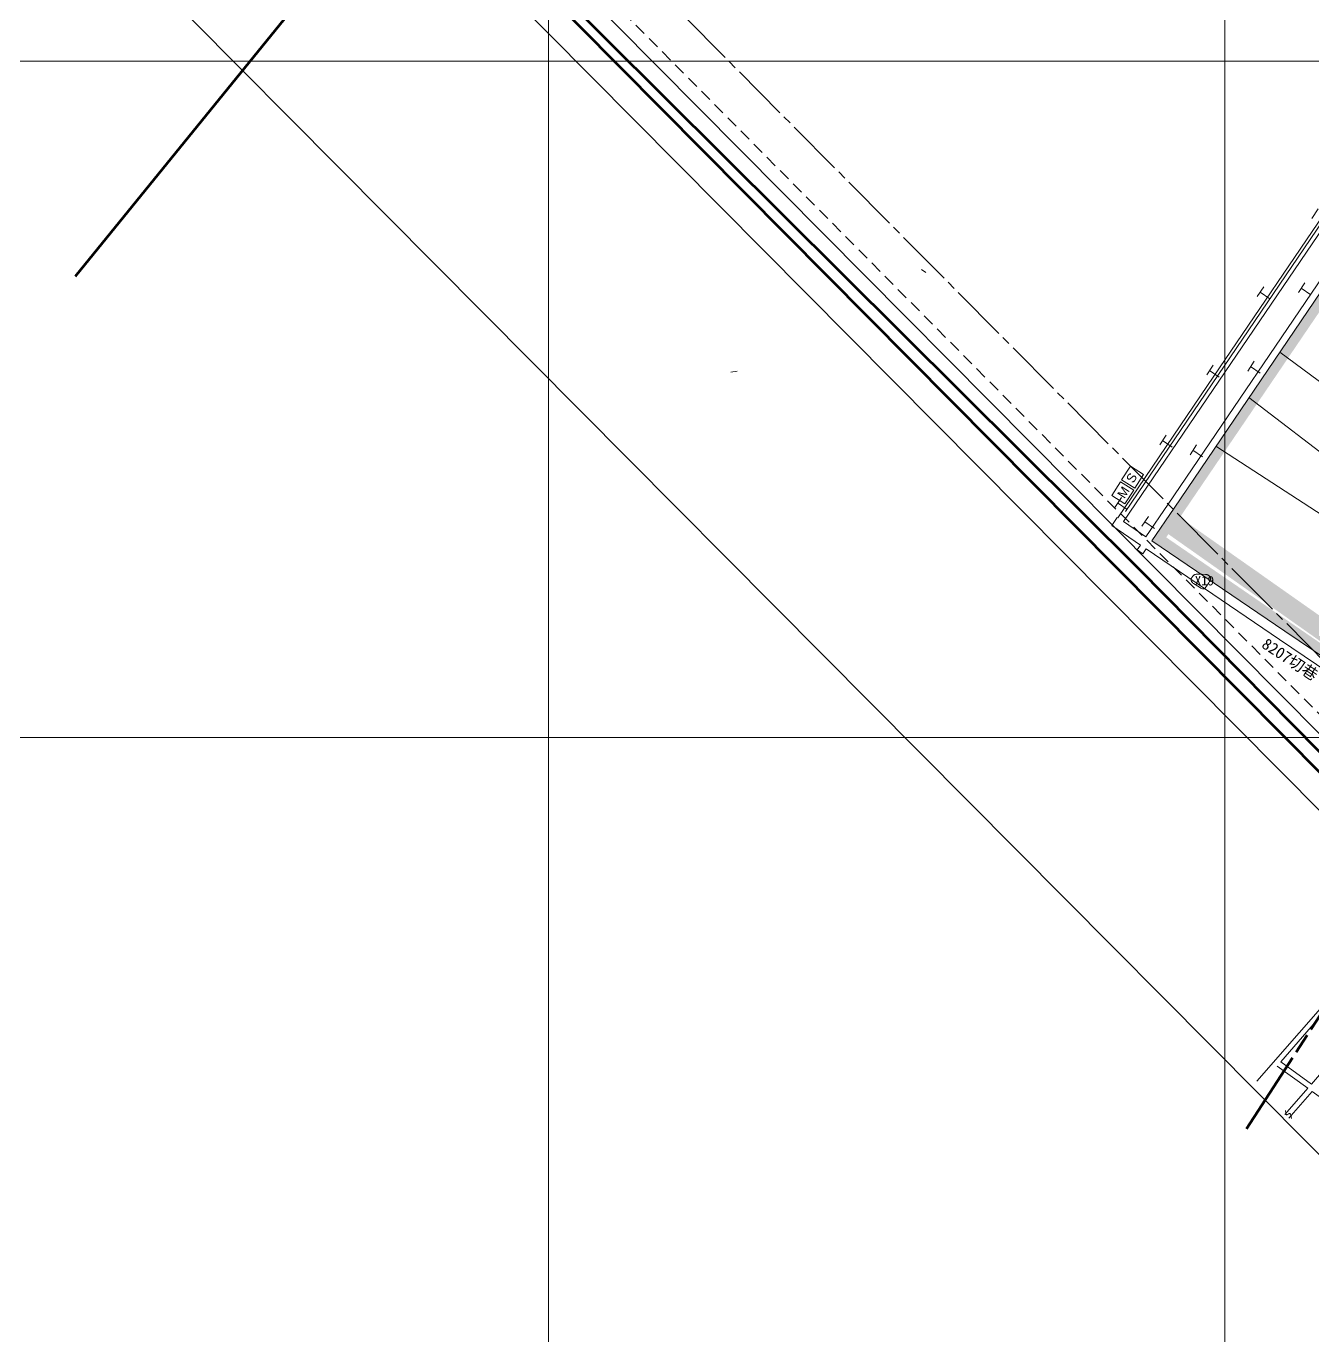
# Model space of a CAD drawing. Header units: inches. Extents: x 19725493 to 19730068, y 4137932 to 4142732.
# Drawn here: x 19726114 to 19727065, y 4139058 to 4140026 of the extents above; entities that cross this region are included whole.
import ezdxf

# ---------------------------------------------------------------- set-up
doc = ezdxf.new("R2010")
doc.units = ezdxf.units.IN
doc.header["$MEASUREMENT"] = 0
for name, pattern in [('可采边界', [0.047, 0.02, -0.002, 0.003, -0.002, 0.02]), ('虚线', [0.0045, 0.00175, -0.001, 0.00175]), ('采区边界_1', [0.03, 0.0125, -0.001, 0.003, -0.001, 0.0125])]:
    doc.linetypes.add(name, pattern=pattern)
doc.layers.get('0').update_dxf_attribs({"lineweight": 0})
for name, color, linetype, lineweight in [('2026年下半年衔接计划', 7, 'Continuous', 0), ('sw探水警戒线', 7, 'Continuous', 15), ('井田边界', 7, 'Continuous', 0), ('保安煤柱', 7, 'Continuous', 0), ('已有巷道（利用）', 7, 'Continuous', 0), ('次要巷道', 7, 'Continuous', 0), ('煤巷', 7, 'Continuous', 0), ('经纬网', 7, 'Continuous', 0), ('通风系统图', 7, 'Continuous', 0), ('采区边界线', 7, 'Continuous', 0), ('采空区', 7, 'Continuous', 0), ('采空区边界颜色', 7, 'Continuous', 15), ('防灭火', 7, 'Continuous', 5)]:
    doc.layers.add(name, color=color, linetype=linetype, lineweight=lineweight)
doc.styles.add('仿宋', font='')
doc.styles.add('宋体', font='')
doc.styles.add('黑体', font='')
doc.styles.get('仿宋').set_extended_font_data('仿宋')
doc.styles.get('宋体').set_extended_font_data('宋体')
doc.styles.get('黑体').set_extended_font_data('黑体')
doc.linetypes.add('井田边界', pattern='A,0.02,-0.002,0.0025,[22,8#煤防灭火系统图（7月份）.shx,S=3.93701e-05,R=0,X=0,Y=-0.0025],0.0025,-0.002,0.02', length=0.049)
doc.linetypes.add('推断陷落柱', pattern='A,-0.0015,0.0045,[10,8#煤防灭火系统图（7月份）.shx,S=7.87402e-06,R=0,X=0,Y=0.001],0.001,[11,8#煤防灭火系统图（7月份）.shx,S=7.87402e-06,R=0,X=0,Y=0.001],0.0045,-0.0015', length=0.013)

msp = doc.modelspace()

# ---------------------------------------------------------------- hatches: boundary and pattern name
at = {"layer": '采空区边界颜色', "true_color": 0x57149c}
msp.add_hatch(color=194, dxfattribs=at).paths.add_polyline_path([(19726956.33, 4139660.9), (19727421.62, 4140346.4), (19727616.83, 4140206.66), (19727152.66, 4139522.8), (19726956.33, 4139660.9), (19726966.68, 4139662.79), (19727150.74, 4139533.33), (19727606.51, 4140204.82), (19727423.51, 4140335.83), (19726966.68, 4139662.79)], flags=17)
at = {"layer": '采空区边界颜色', "true_color": 0x2748ed}
msp.add_hatch(color=160, dxfattribs=at).paths.add_polyline_path([(19726945.89, 4139645.51), (19726956.33, 4139660.9), (19727152.66, 4139522.8), (19727144.46, 4139510.72), (19726945.89, 4139645.51), (19726956.59, 4139648.05), (19727145.16, 4139518.64), (19726958.15, 4139650.45), (19726956.59, 4139648.05)], flags=17)

# ---------------------------------------------------------------- linework, layer by layer
at = {"color": 1, "linetype": '推断陷落柱', "lineweight": 15, "ltscale": 2500, "true_color": 0xff0000, "flags": 128}
msp.add_lwpolyline([(19726982.99, 4139620.72), (19726980.05, 4139620.84), (19726979.34, 4139620.81), (19726978.65, 4139620.74), (19726978.15, 4139620.63), (19726977.83, 4139620.54), (19726977.51, 4139620.41), (19726977.36, 4139620.34), (19726977.12, 4139620.19), (19726976.77, 4139619.93), (19726976.44, 4139619.63), (19726976.03, 4139619.19), (19726975.67, 4139618.72), (19726975.43, 4139618.34), (19726975.23, 4139617.96), (19726975.07, 4139617.57), (19726974.99, 4139617.31), (19726974.93, 4139617.04), (19726974.91, 4139616.85), (19726974.91, 4139616.71), (19726974.91, 4139616.65), (19726974.92, 4139616.52), (19726974.97, 4139616.32), (19726975.03, 4139616.12), (19726975.13, 4139615.85), (19726975.33, 4139615.47), (19726975.57, 4139615.1), (19726975.75, 4139614.86), (19726975.94, 4139614.64), (19726976.32, 4139614.26), (19726976.74, 4139613.91), (19726981.15, 4139611.13), (19726982.18, 4139610.58), (19726983.01, 4139610.22), (19726983.5, 4139610.06), (19726983.81, 4139609.99), (19726984.12, 4139609.94), (19726984.34, 4139609.93), (19726984.48, 4139609.94), (19726984.62, 4139609.96), (19726984.72, 4139609.98), (19726984.82, 4139610.01), (19726984.88, 4139610.03), (19726984.94, 4139610.07), (19726984.99, 4139610.1), (19726985.04, 4139610.14), (19726985.13, 4139610.22), (19726985.22, 4139610.32), (19726985.39, 4139610.54), (19726985.63, 4139610.91), (19726986.24, 4139612.02), (19726988.15, 4139614.52), (19726988.69, 4139615.36), (19726989, 4139615.94), (19726989.34, 4139616.79), (19726989.44, 4139617.11), (19726989.48, 4139617.3), (19726989.49, 4139617.42), (19726989.49, 4139617.49), (19726989.49, 4139617.55), (19726989.48, 4139617.62), (19726989.47, 4139617.7), (19726989.43, 4139617.85), (19726989.35, 4139618.07), (19726989.24, 4139618.29), (19726988.99, 4139618.71), (19726988.68, 4139619.13), (19726988.51, 4139619.33), (19726988.33, 4139619.52), (19726987.92, 4139619.89), (19726987.62, 4139620.1), (19726987.31, 4139620.29), (19726987.15, 4139620.37), (19726986.9, 4139620.47), (19726986.64, 4139620.54), (19726986.11, 4139620.65), (19726985.56, 4139620.71), (19726982.99, 4139620.72)], dxfattribs=at)
at = {"layer": '2026年下半年衔接计划', "color": 30, "linetype": '虚线', "lineweight": 20, "ltscale": 2222.222222, "true_color": 0xff7f00}
msp.add_line((19726775.61, 4139845.96), (19726779.92, 4139843.04), dxfattribs=at)
at = {"layer": '2026年下半年衔接计划', "color": 1, "lineweight": 100, "true_color": 0xff0000, "flags": 128}
msp.add_lwpolyline([(19727202.8, 4141090.47), (19726998.01, 4140798.95), (19726513.3, 4140091.56), (19726498.06, 4140060.93), (19726936.48, 4139624.44), (19727087.79, 4139471.4)], dxfattribs=at)
at = {"layer": 'sw探水警戒线', "color": 1, "linetype": '可采边界', "lineweight": 9, "ltscale": 2127.659574, "true_color": 0xff0000, "flags": 128}
msp.add_lwpolyline([(19726438.8, 4140196.08), (19727129.64, 4139499.6), (19727225.39, 4139617.02), (19727661.42, 4139372.09), (19727516.97, 4139223.63), (19727782.12, 4139072.11)], dxfattribs=at)
at = {"layer": 'sw探水警戒线', "color": 1, "linetype": '虚线', "ltscale": 5000, "true_color": 0xff0000, "flags": 128}
msp.add_lwpolyline([(19726419.4, 4140173.04), (19727131.82, 4139454.8)], dxfattribs=at)
at = {"layer": '井田边界', "color": 7, "linetype": '井田边界', "lineweight": 120, "ltscale": 5000, "flags": 128}
for points in [[(19727960, 4142240), (19728602.41, 4141822.01), (19729500, 4141240), (19728748, 4140132), (19729600, 4139600), (19728730, 4138390), (19728050, 4138850), (19727420, 4139210), (19727564, 4139358), (19727240, 4139540), (19727134, 4139410), (19726400, 4140150), (19727200, 4141100), (19727960, 4142240)], [(19726400.96, 4140149.81), (19726150, 4139840.98)]]:
    msp.add_lwpolyline(points, dxfattribs=at)
at = {"layer": '保安煤柱', "color": 1, "linetype": 'Continuous', "lineweight": 30, "true_color": 0xff0000, "flags": 128}
for points in [[(19727903.3, 4142515.5), (19728711.35, 4141989.73), (19729780.19, 4141296.69), (19729030.16, 4140191.6), (19729887.01, 4139656.58), (19728778.92, 4138115.44), (19727944.2, 4138680.1), (19727096.62, 4139164.44), (19726129.24, 4140138.97), (19727039.8, 4141220.26), (19727903.3, 4142515.5)], [(19727954.33, 4142267.55), (19728613.3, 4141838.78), (19729528.02, 4141245.67), (19728776.22, 4140137.96), (19729628.7, 4139605.66), (19728734.89, 4138362.54), (19728039.42, 4138833.01), (19727387.66, 4139205.44), (19727531.53, 4139353.3), (19727244.87, 4139514.32), (19727135.45, 4139380.13), (19726372.92, 4140148.9), (19727183.98, 4141112.03), (19727954.33, 4142267.55)]]:
    msp.add_lwpolyline(points, dxfattribs=at)
at = {"layer": '保安煤柱', "color": 1, "lineweight": 30, "true_color": 0xff0000, "flags": 128}
msp.add_lwpolyline([(19728573.57, 4138519.97), (19728061.21, 4138866.56), (19727452.3, 4139214.51), (19727596.48, 4139362.7), (19727235.13, 4139565.67), (19727132.55, 4139439.86), (19726427.07, 4140151.1), (19726427.07, 4140151.1), (19727215.92, 4141088.05), (19727965.58, 4142212.53), (19727965.58, 4142212.53), (19729471.99, 4141234.34), (19728722.59, 4140130.18), (19728722.53, 4140130.22), (19729574.22, 4139598.41), (19728725.11, 4138417.46), (19728061.21, 4138866.57)], dxfattribs=at)
at = {"layer": '已有巷道（利用）', "flags": 128}
for points in [[(19727023.67, 4139246.03), (19727242.72, 4139496.28)], [(19727041.25, 4139260.27), (19727137.26, 4139371.1)], [(19727063.91, 4139243.92), (19727159.68, 4139355.14)], [(19727044.19, 4139221.39), (19727061.26, 4139240.9)], [(19727047.15, 4139218.69), (19727064.52, 4139238.55)], [(19727044.69, 4139224.49), (19727044.96, 4139222.32), (19727045.06, 4139221.91), (19727045.13, 4139221.68), (19727045.19, 4139221.56), (19727045.22, 4139221.49), (19727045.27, 4139221.43), (19727045.3, 4139221.38), (19727045.34, 4139221.34), (19727045.37, 4139221.32), (19727045.39, 4139221.3), (19727045.42, 4139221.28), (19727045.45, 4139221.27), (19727045.46, 4139221.26), (19727045.48, 4139221.26), (19727045.49, 4139221.25), (19727045.51, 4139221.25), (19727045.54, 4139221.25), (19727045.57, 4139221.25), (19727045.64, 4139221.26), (19727045.73, 4139221.28), (19727045.88, 4139221.33), (19727046.18, 4139221.46), (19727047.31, 4139222.05), (19727047.54, 4139222.14), (19727047.64, 4139222.17), (19727047.71, 4139222.19), (19727047.78, 4139222.2), (19727047.83, 4139222.2), (19727047.84, 4139222.2), (19727047.87, 4139222.2), (19727047.89, 4139222.2), (19727047.92, 4139222.19), (19727047.95, 4139222.18), (19727047.99, 4139222.16), (19727048.03, 4139222.14), (19727048.06, 4139222.11), (19727048.11, 4139222.07), (19727048.16, 4139222.02), (19727048.21, 4139221.95), (19727048.29, 4139221.82), (19727048.36, 4139221.68), (19727048.45, 4139221.48), (19727048.59, 4139221.01), (19727049.07, 4139218.52)]]:
    msp.add_lwpolyline(points, dxfattribs=at)
at = {"layer": '煤巷', "lineweight": 9}
for p, q in [((19726986.98, 4139760.18), (19727104.69, 4139933.6)), ((19726991.28, 4139757.26), (19727108.99, 4139930.68)), ((19726958.03, 4139672.66), (19727098.78, 4139880.02)), ((19726962.34, 4139669.74), (19727103.08, 4139877.1)), ((19727040.52, 4139784.93), (19727233.59, 4139642.03)), ((19726920.73, 4139662.58), (19726986.98, 4139760.18)), ((19726925.04, 4139659.66), (19726991.28, 4139757.26)), ((19727194.67, 4139584.69), (19726993.29, 4139715.34)), ((19726941.58, 4139648.43), (19726958.03, 4139672.66)), ((19726920.44, 4139662.78), (19726916.34, 4139656.74)), ((19726945.89, 4139645.51), (19726962.34, 4139669.74)), ((19726916.34, 4139656.74), (19726937.48, 4139642.39)), ((19726925.04, 4139659.66), (19726941.58, 4139648.43)), ((19726945.89, 4139645.51), (19727044.34, 4139578.69)), ((19726935.07, 4139638.83), (19726937.48, 4139642.39)), ((19726935.07, 4139638.83), (19726939.37, 4139635.91)), ((19726939.37, 4139635.91), (19726941.79, 4139639.47)), ((19726941.79, 4139639.47), (19727040.24, 4139572.65)), ((19727044.34, 4139578.69), (19727133.29, 4139518.3)), ((19727040.24, 4139572.65), (19727129.2, 4139512.26))]:
    msp.add_line(p, q, dxfattribs=at)
at = {"layer": '经纬网', "color": 18, "lineweight": 9, "true_color": 0x260000, "flags": 128}
for points in [[(19726500, 4139000), (19726500, 4142500)], [(19727000, 4139000), (19727000, 4142500)], [(19726499.91, 4139000), (19726499.91, 4141500)], [(19726500, 4139000), (19726500, 4140500)], [(19725999.81, 4140000), (19730000, 4140000)], [(19725999.81, 4139500), (19730000, 4139500)]]:
    msp.add_lwpolyline(points, dxfattribs=at)
at = {"layer": '通风系统图', "color": 34, "linetype": 'Continuous', "lineweight": 5, "true_color": 0x994c00}
msp.add_line((19726634.86, 4139770.07), (19726639.38, 4139770.9), dxfattribs=at)
at = {"layer": '采区边界线', "color": 1, "linetype": '采区边界_1', "lineweight": 50, "ltscale": 5000, "true_color": 0xff0000, "flags": 128}
msp.add_lwpolyline([(19727015.95, 4139210.91), (19727559.81, 4140050.08), (19727752.3, 4140347.07)], dxfattribs=at)
at = {"layer": '采空区', "flags": 128}
for points in [[(19727038.62, 4139257.24), (19727061.26, 4139240.9)], [(19727041.25, 4139260.27), (19727063.91, 4139243.92)], [(19727064.52, 4139238.55), (19727087.97, 4139221.63)]]:
    msp.add_lwpolyline(points, dxfattribs=at)
at = {"layer": '采空区边界颜色', "color": 24, "true_color": 0x993300}
msp.add_line((19727017.72, 4139751.33), (19727208.43, 4139604.97), dxfattribs=at)
at = {"layer": '防灭火', "color": 5, "linetype": 'Continuous', "lineweight": 5, "true_color": 0x0000ff}
msp.add_line((19726926.59, 4139667.17), (19727616.06, 4140683.65), dxfattribs=at)
at = {"layer": '防灭火', "color": 7, "lineweight": 5}
for p, q in [((19727064.13, 4139883.67), (19727068.94, 4139890.93)), ((19727023.91, 4139826.07), (19727028.73, 4139833.34)), ((19727033.08, 4139824.42), (19727025.98, 4139829.39)), ((19727054.28, 4139828.92), (19727059.1, 4139836.18)), ((19727063.45, 4139827.26), (19727056.35, 4139832.24)), ((19726986.5, 4139768.16), (19726991.31, 4139775.43)), ((19726995.66, 4139766.51), (19726988.56, 4139771.48)), ((19727016.86, 4139771.01), (19727021.68, 4139778.27)), ((19727026.03, 4139769.35), (19727018.93, 4139774.32)), ((19726951.83, 4139716.33), (19726956.65, 4139723.59)), ((19726961, 4139714.67), (19726953.9, 4139719.65)), ((19726974.19, 4139709.12), (19726979.01, 4139716.39)), ((19726983.35, 4139707.47), (19726976.25, 4139712.44)), ((19726918.62, 4139670.23), (19726923.43, 4139677.49)), ((19726927.78, 4139668.58), (19726920.68, 4139673.55)), ((19726938.68, 4139656.2), (19726943.5, 4139663.46)), ((19726947.84, 4139654.55), (19726940.74, 4139659.52))]:
    msp.add_line(p, q, dxfattribs=at)
at = {"layer": '防灭火', "color": 1, "linetype": 'Continuous', "lineweight": 5, "true_color": 0xff0000, "flags": 128}
for points in [[(19726923.61, 4139690.57), (19726930.13, 4139700.79), (19726939.82, 4139694.6), (19726933.3, 4139684.38), (19726923.61, 4139690.57)], [(19726916.31, 4139678.96), (19726922.84, 4139689.18), (19726932.53, 4139682.99), (19726926, 4139672.77), (19726916.31, 4139678.96)]]:
    msp.add_lwpolyline(points, dxfattribs=at)

# ---------------------------------------------------------------- texts
at = {"color": 7, "style": '黑体'}
msp.add_text('X19', height=7, dxfattribs=at).set_placement((19726977.69, 4139612.51))
at = {"layer": '次要巷道', "color": 7, "style": '仿宋'}
msp.add_text('8207切巷', height=8.5, rotation=326.721, dxfattribs=at).set_placement((19727026.44, 4139567.09))
at = {"layer": '防灭火', "color": 1, "true_color": 0xff0000, "attachment_point": 1, "rotation": 57.42408, "style": '宋体'}
for s, insert, char_height, width in [('\\pxsm0.96,ql;\\fArial|b0|i0;S\\f宋体|b0|i0;\\P\\f宋体|b0|i0;\\f宋体|b0|i0;\\P', (19726926.43, 4139691.19), 6.75, 6.2903), ('\\pxsm0.96,ql;\\fArial|b0|i0;\\H6.75;M\\H3.375;\\f宋体|b0|i0;\\P\\f宋体|b0|i0;\\f宋体|b0|i0;\\P', (19726919.99, 4139679.82), 3.375, 7.8558)]:
    msp.add_mtext(s, dxfattribs=dict(at, insert=insert, char_height=char_height, width=width))

doc.saveas('drawing.dxf')
